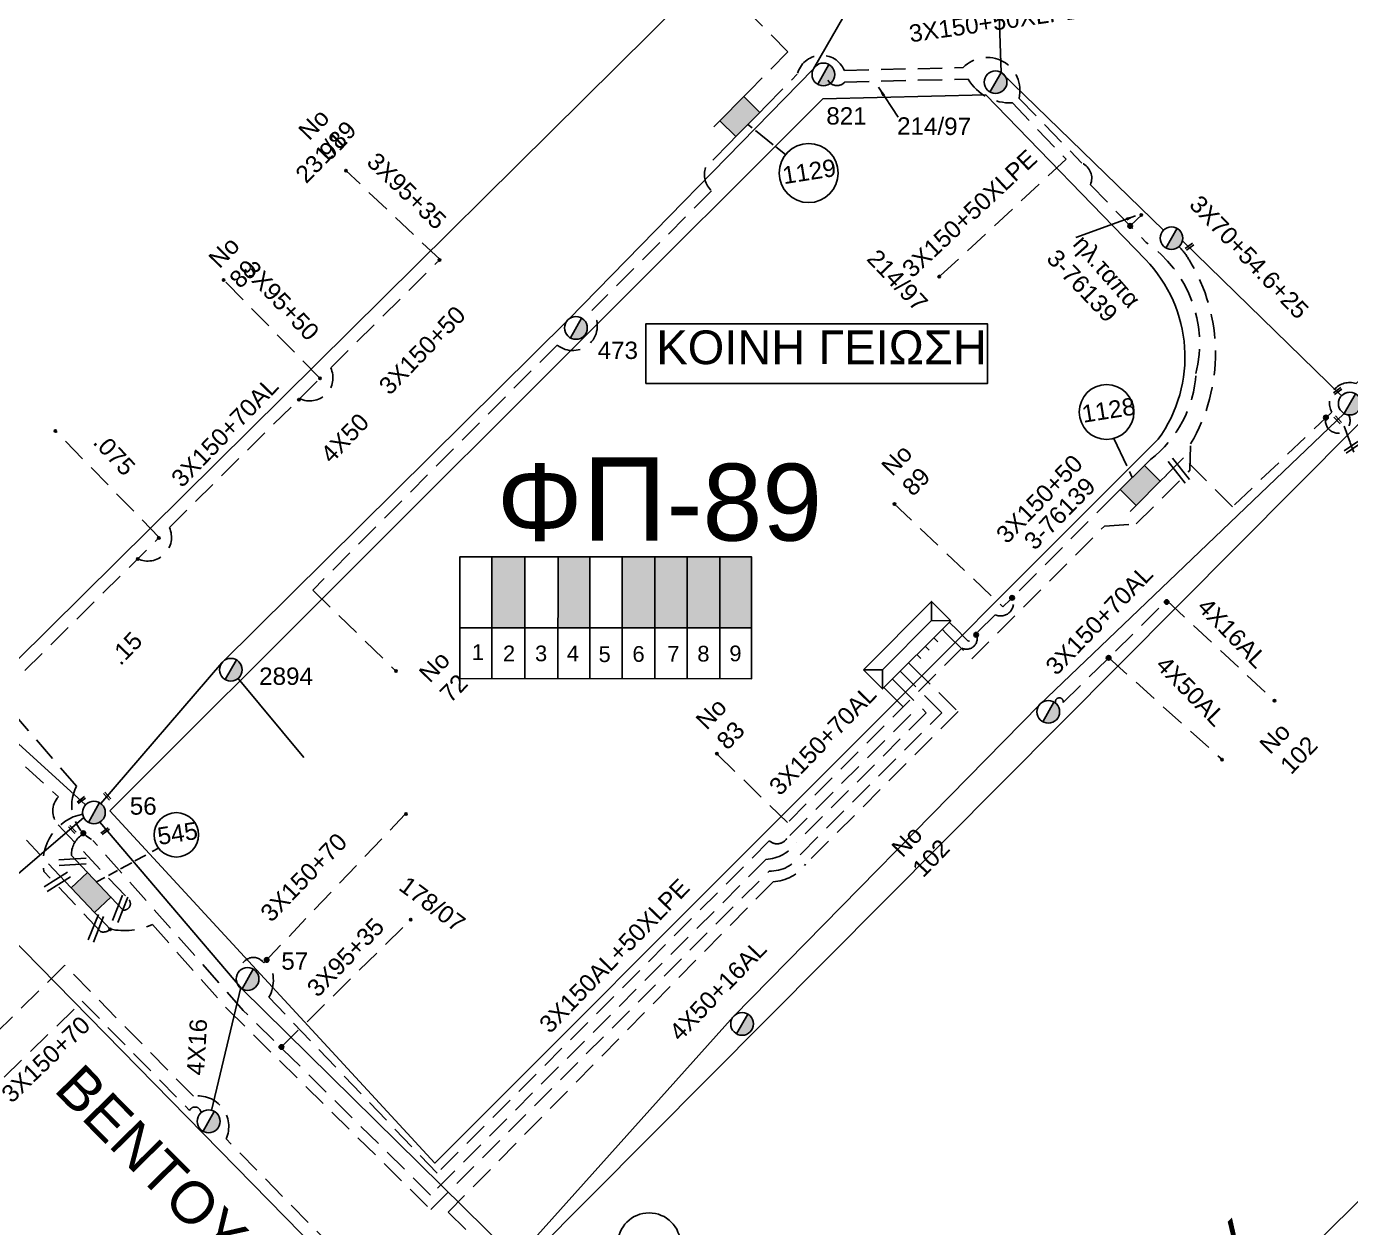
# Model space of a CAD drawing. Header units: millimetres. Extents: x 771 to 3391, y 686 to 1835.
# Drawn here: x 2241.2 to 2378.8, y 1031.3 to 1156 of the extents above; entities that cross this region are included whole.
import ezdxf

# ---------------------------------------------------------------- set-up
doc = ezdxf.new("R2010")
doc.units = ezdxf.units.MM
doc.linetypes.add('DASHED', pattern=[19.05, 12.7, -6.35])
for name, color, linetype in [('Link Box 4 Διευθύνσεων', 7, 'Continuous'), ('Pillar OTE', 7, 'Continuous'), ('Άγνωστα', 7, 'Continuous'), ('Γυμνά εναέρια ΧΤ και ΦΟΠ (3Φ)   4x50+16AL', 7, 'Continuous'), ('Εναέρια παροχή ΧΤ 4x16', 7, 'SYN_LINE'), ('Επιγραφές - Σχήματα', 7, 'Continuous'), ('Καλωδια Χ.Τ 3x95+35', 7, 'DASHED'), ('Καλωδια ΧΤ  3X95+50', 7, 'Continuous'), ('Καλώδια ΧΤ   3x150+50CU', 7, 'DASHED'), ('Καλώδια ΧΤ   3x150+70AL', 7, 'DASHED'), ('Μηχανική τομή', 7, 'Continuous'), ('Στύλος ΦΜ', 7, 'Continuous'), ('Στύλος ΦΜ @ 1', 7, 'Continuous'), ('Συνδέσεις', 7, 'Continuous'), ('Συνεστραμμένα ΧΤ   3x70+54.6+25 AL', 7, 'SYN_LINE'), ('Τομή', 7, 'Continuous'), ('Υποσταθμός πόλεως', 7, 'Continuous'), ('Υπόβαθρο ΔΕΗ', 7, 'Continuous'), ('Υπόγεια Καλώδια Δικτύου ΧΤ   .075', 7, 'DASHED'), ('Υπόγεια Καλώδια Δικτύου ΧΤ   .15', 7, 'DASHED'), ('Υπόγεια καλώδια Παροχών ΧΤ   4x16AL', 7, 'DASHED'), ('Υπόγεια καλώδια Παροχών ΧΤ   4x50AL', 7, 'DASHED')]:
    doc.layers.add(name, color=color, linetype=linetype)
doc.styles.add('arial', font='ARIAL.TTF')
doc.styles.get("Standard").update_dxf_attribs({"font": 'ARIAL.TTF'})
doc.linetypes.add('SYN_LINE', pattern='A,0.5,-0.0001,["/\\/\\/\\/",Standard,S=0.1,R=0,X=0,Y=-0.05],-0.25', length=0.7501)
doc.dimstyles.new('ISO-25', dxfattribs={"dimtxt": 2.5, "dimasz": 2.5, "dimexe": 1.25, "dimexo": 0.625, "dimtad": 1, "dimtxsty": 'Standard', "dimcen": 2.5, "dimadec": 0, "dimazin": 0, "dimtfac": 1, "dimtmove": 0, "dimatfit": 3, "dimfxl": 1, "dimarcsym": 0})

# ---------------------------------------------------------------- blocks, each defined once
blk = doc.blocks.new('LINK BOX 4 ΑΝΑΧΩΡΗΣΕΩΝ')
at = {"layer": 'Link Box 4 Διευθύνσεων', "ltscale": 40}
blk.add_hatch(color=256, dxfattribs=at).paths.add_polyline_path([(-3.54, 0), (-3.54, -4.67), (3.54, -4.67), (3.54, 0)])
for p, q in [((-3.54, 0), (-5.33, 0)), ((5.33, 0), (3.54, 0)), ((-3.54, -4.67), (-5.33, -4.67)), ((5.33, -4.67), (3.54, -4.67))]:
    blk.add_line(p, q, dxfattribs=at)
blk.add_lwpolyline([(-3.54, -4.67), (-3.54, 0), (3.54, 0), (3.54, -4.67)], close=True, dxfattribs=at)
blk = doc.blocks.new('ΥΠΑΡΧΩΝ ΤΣΙΜΕΝΤΕΝΙΟΣ ΣΤΥΛΟΣ')
at = {"layer": 'Στύλος ΦΜ'}
blk.add_hatch(color=7, dxfattribs=at).paths.add_polyline_path([(-1.29, -2.28, 0.574793), (2.62, 0, 0.268822), (1.3, 2.27)])
at = {"layer": 'Στύλος ΦΜ', "color": 7}
blk.add_line((-1.29, -2.28), (1.3, 2.27), dxfattribs=at)
blk.add_circle((0, 0), 2.62, dxfattribs=at)
at = {"layer": 'Στύλος ΦΜ', "flags": 4}
for tag, p in [('ΑΡΙΘΜΟΣ', (-4.68, 8.05)), ('ΤΥΠΟΣ', (-4.91, 3.03))]:
    blk.add_attdef(tag, p, '', height=4, dxfattribs=at)
blk = doc.blocks.new('ΜΗΧΑΝΙΚΗ ΤΟΜΗ')
at = {"layer": 'Μηχανική τομή', "ltscale": 40}
for p, q in [((-1.89, 0.78), (1.89, 0.78)), ((1.89, 0), (-1.89, 0))]:
    blk.add_line(p, q, dxfattribs=at)
blk = doc.blocks.new('ΥΠΟΣΤΑΘΜΟΣ ΠΟΛΕΩΣ 9 ΑΝΑΧΩΡΗΣΕΩΝ')
at = {"layer": 'Υποσταθμός πόλεως', "ltscale": 40}
for p, q in [((-9.63, -2.82), (-9.63, -4)), ((-7.12, -2.82), (-7.12, -4)), ((-4.84, -2.82), (-4.84, -4)), ((-2.36, -2.82), (-2.36, -4)), ((0.09, -2.82), (0.09, -4)), ((2.55, -2.82), (2.55, -4)), ((5.02, -2.82), (5.02, -4)), ((7.48, -2.82), (7.48, -4)), ((9.61, -2.82), (9.61, -4))]:
    blk.add_line(p, q, dxfattribs=at)
blk.add_lwpolyline([(-10.02, 2.82), (10.02, 2.82), (10.02, -2.82), (-10.02, -2.82)], close=True, dxfattribs=at)
for points in [[(-7.21, 0), (-10.02, 2.82)], [(7.21, 0), (10.02, 2.82)], [(-10.02, -2.82), (-7.21, 0)], [(-7.21, 0), (7.21, 0)], [(10.02, -2.82), (7.21, 0)]]:
    blk.add_lwpolyline(points, dxfattribs=at)
at = {"layer": 'Υποσταθμός πόλεως', "linetype": 'SYN_LINE', "ltscale": 40, "flags": 1}
for tag, p in [('ΜΕΤΑΣΧΗΜΑΤΙΣΜΟΣ', (10.79, 1.71)), ('ΙΣΧΥΣ', (10.77, -1.08)), ('ΑΡΙΘΜΟΣ', (10.89, -3.8))]:
    blk.add_attdef(tag, p, '', height=1.8, dxfattribs=at)
blk = doc.blocks.new('_ΣΥΝΔΕΣΗ')
at = {"layer": 'Συνδέσεις', "linetype": 'SYN_LINE', "ltscale": 40}
blk.add_hatch(color=256, dxfattribs=at).paths.add_polyline_path([(0.5, -0.01, 1), (-0.5, -0.01, 1)])
at = {"layer": 'Συνδέσεις'}
blk.add_circle((0, -0.01), 0.5, dxfattribs=at)
blk = doc.blocks.new('ΤΟΜΗ')
at = {"layer": 'Τομή', "ltscale": 40}
for p, q in [((-5.68, 0), (5.68, 0)), ((5.68, -2.33), (-5.68, -2.33))]:
    blk.add_line(p, q, dxfattribs=at)
blk = doc.blocks.new('τομή_')
at = {"layer": 'Επιγραφές - Σχήματα'}
for p, q in [((-1.29, -0.22), (0.13, 0.75)), ((-1.08, -0.46), (0.34, 0.51)), ((-0.66, 0.62), (-0.29, -0.37))]:
    blk.add_line(p, q, dxfattribs=at)

msp = doc.modelspace()

# ---------------------------------------------------------------- hatches: boundary and pattern name
at = {"layer": 'Καλώδια ΧΤ   3x150+50CU', "linetype": 'DASHED', "ltscale": 0.2}
h = msp.add_hatch(color=133, dxfattribs=at)
h.dxf.hatch_style = 1
h.paths.add_polyline_path([(2292.9849, 1100.95494), (2289.54502, 1100.95515), (2289.54456, 1093.59456), (2292.98444, 1093.59122)])
h = msp.add_hatch(color=151, dxfattribs=at)
h.dxf.hatch_style = 1
h.paths.add_polyline_path([(2299.72202, 1100.95451), (2296.42447, 1100.95472), (2296.42401, 1093.58788), (2299.72156, 1093.58468)])
h = msp.add_hatch(color=6, dxfattribs=at)
h.dxf.hatch_style = 1
h.paths.add_polyline_path([(2306.50467, 1100.95409), (2303.10802, 1100.9543), (2303.10756, 1093.58139), (2306.5042, 1093.57809)])
h = msp.add_hatch(color=1, dxfattribs=at)
h.dxf.hatch_style = 1
h.paths.add_polyline_path([(2309.84171, 1100.95388), (2306.50467, 1100.95409), (2306.5042, 1093.57809), (2309.84125, 1093.57485)])
h = msp.add_hatch(color=62, dxfattribs=at)
h.dxf.hatch_style = 1
h.paths.add_polyline_path([(2313.23009, 1100.95367), (2309.84171, 1100.95388), (2309.84125, 1093.57485), (2313.22963, 1093.57156)])
h = msp.add_hatch(color=2, dxfattribs=at)
h.dxf.hatch_style = 1
h.paths.add_polyline_path([(2316.55019, 1100.95346), (2313.23009, 1100.95367), (2313.22963, 1093.57156), (2316.54973, 1093.56833)])

# ---------------------------------------------------------------- linework, layer by layer
at = {"layer": 'Pillar OTE', "ltscale": 40}
for points in [[(2286.21632, 1088.31507), (2286.21711, 1100.95536), (2316.55019, 1100.95346), (2316.5494, 1088.28571), (2286.21632, 1088.316)], [(2289.54423, 1088.31268), (2289.54502, 1100.95515)], [(2292.98411, 1088.30924), (2292.9849, 1100.95494)], [(2296.42368, 1088.30581), (2296.42447, 1100.95472)], [(2299.72123, 1088.30251), (2299.72202, 1100.95451)], [(2303.10723, 1088.29913), (2303.10802, 1100.9543)], [(2306.50387, 1088.29574), (2306.50467, 1100.95409)], [(2309.84092, 1088.29241), (2309.84171, 1100.95388)], [(2313.2293, 1088.28902), (2313.23009, 1100.95367)], [(2286.21665, 1093.59779), (2316.54973, 1093.56833)]]:
    msp.add_lwpolyline(points, dxfattribs=at)
at = {"layer": 'Άγνωστα', "linetype": 'Continuous', "ltscale": 0.2}
msp.add_lwpolyline([(2341.37661, 1183.6089), (2342.48617, 1151.28368), (2359.34394, 1134.88444)], dxfattribs=at)
at = {"layer": 'Άγνωστα', "color": 6}
msp.add_lwpolyline([(2270.0175, 1080.1165), (2263.17802, 1088.3269)], dxfattribs=at)
at = {"layer": 'Γυμνά εναέρια ΧΤ και ΦΟΠ (3Φ)   4x50+16AL', "color": 6, "linetype": 'Continuous', "ltscale": 0.2}
msp.add_lwpolyline([(2248.92846, 1075.3273), (2261.4972, 1089.95833), (2297.5216, 1125.6236), (2322.9778, 1151.65353), (2341.37661, 1183.6089), (2350.69594, 1214.45221)], dxfattribs=at)
at = {"layer": 'Γυμνά εναέρια ΧΤ και ΦΟΠ (3Φ)   4x50+16AL', "color": 151, "linetype": 'Continuous', "ltscale": 0.2}
msp.add_lwpolyline([(2177.92481, 1145.41941), (2194.9039, 1125.05037), (2219.4766, 1100.49927), (2247.32529, 1075.19623)], dxfattribs=at)
at = {"layer": 'Γυμνά εναέρια ΧΤ και ΦΟΠ (3Φ)   4x50+16AL', "color": 85, "linetype": 'Continuous', "ltscale": 0.2}
msp.add_lwpolyline([(2378.12544, 1115.84851), (2346.49878, 1085.6342), (2314.67358, 1053.22349), (2293.09808, 1029.16072)], dxfattribs=at)
at = {"layer": 'Γυμνά εναέρια ΧΤ και ΦΟΠ (3Φ)   4x50+16AL', "color": 173, "linetype": 'Continuous', "ltscale": 0.2}
msp.add_lwpolyline([(2116.20197, 946.78036), (2143.70495, 975.52827), (2168.25323, 997.34806), (2198.88331, 1030.12415), (2226.91266, 1056.56588), (2247.14327, 1073.87808)], dxfattribs=at)
at = {"layer": 'Γυμνά εναέρια ΧΤ και ΦΟΠ (3Φ)   4x50+16AL', "color": 133, "linetype": 'Continuous', "ltscale": 0.2}
msp.add_lwpolyline([(2248.79525, 1073.38972), (2263.58263, 1056.08068), (2291.26132, 1028.81634)], dxfattribs=at)
at = {"layer": 'Εναέρια παροχή ΧΤ 4x16', "color": 133, "ltscale": 20}
msp.add_lwpolyline([(2263.46535, 1056.21707), (2260.40406, 1043.46154)], dxfattribs=at)
at = {"layer": 'Επιγραφές - Σχήματα', "color": 190}
msp.add_lwpolyline([(2305.55222, 1118.97691), (2341.06448, 1118.97691), (2341.06448, 1125.15165), (2305.55222, 1125.15165)], close=True, dxfattribs=at)
at = {"layer": 'Καλωδια Χ.Τ 3x95+35', "color": 2, "linetype": 'DASHED', "ltscale": 0.2}
for points in [[(2284.16544, 1131.84247), (2274.38687, 1141.08041)], [(2267.62653, 1049.99038), (2281.20499, 1063.36483)]]:
    msp.add_lwpolyline(points, dxfattribs=at)
at = {"layer": 'Καλωδια ΧΤ  3X95+50', "color": 2, "linetype": 'DASHED', "ltscale": 0.2}
msp.add_lwpolyline([(2271.69283, 1119.50057), (2261.66601, 1129.72197)], dxfattribs=at)
at = {"layer": 'Καλώδια ΧΤ   3x150+50CU', "color": 6, "linetype": 'DASHED', "ltscale": 0.2}
for points in [[(2426.94316, 1227.43166), (2415.94875, 1238.97051), (2403.86963, 1227.04913, 0.492439559), (2400.21023, 1219.70154), (2399.48435, 1206.49561), (2415.99377, 1190.96753, 0.708154058), (2425.64344, 1188.77059), (2435.96289, 1188.54234), (2439.55415, 1185.01289), (2423.60458, 1168.73855, 0.535322772), (2419.39723, 1159.3415), (2418.73912, 1149.29672), (2416.27925, 1147.93913), (2415.79544, 1140.22023, 0.129403479), (2421.26824, 1133.6487), (2413.56686, 1126.93487), (2393.02835, 1128.31903, 1.039203429), (2388.66603, 1127.43213), (2379.36424, 1118.94904, 0.67953914), (2376.83088, 1115.99476), (2366.5228, 1106.147), (2361.44021, 1111.22937), (2359.64638, 1109.43557)], [(2324.48419, 1150.48182, 0.536979067), (2326.20847, 1150.27121), (2339.05353, 1150.58493, 0.279905791), (2343.64318, 1148.12374), (2349.23315, 1142.25324), (2336.1112, 1130.09047)], [(2248.87264, 1063.35415), (2249.88106, 1062.28397, 0.154030286), (2254.29189, 1062.75468), (2262.06247, 1053.97559), (2283.20465, 1033.14992), (2318.36363, 1068.32137, 0.279515121), (2321.64883, 1070.08107), (2336.30924, 1084.74668), (2331.98215, 1089.0708)], [(2249.88106, 1062.28397, -0.287906299), (2248.88916, 1062.02793), (2242.99466, 1068.28342, -0.411055304), (2247.03192, 1074.2317)]]:
    msp.add_lwpolyline(points, format="xyb", dxfattribs=at)
at = {"layer": 'Καλώδια ΧΤ   3x150+50CU', "color": 151, "linetype": 'DASHED', "ltscale": 0.2}
for points in [[(2336.3692, 1211.01788), (2340.13587, 1207.07488), (2338.31117, 1185.41265), (2313.22301, 1160.58738), (2320.32715, 1153.41149), (2316.36196, 1149.40738)], [(2355.89211, 1135.34155), (2357.14629, 1136.51953)], [(2331.30369, 1106.52769), (2342.66555, 1095.75376)], [(2354.22823, 1107.31825), (2342.66555, 1095.75376)]]:
    msp.add_lwpolyline(points, dxfattribs=at)
for points in [[(2318.02442, 1147.76914), (2321.29416, 1151.08724, -0.719154678), (2326.19832, 1151.47966), (2338.54389, 1151.78118, -0.770194615), (2344.33497, 1148.58607), (2350.87585, 1141.84553, -0.413629819), (2351.75327, 1139.60667), (2357.56761, 1133.61492)], [(2314.28445, 1143.97384), (2311.75634, 1141.40833, 0.300155805), (2312.38834, 1138.978), (2299.93795, 1126.55431, -0.900830023), (2296.33594, 1122.96004), (2270.93016, 1097.50898), (2279.68353, 1089.00959)], [(2343.62152, 1096.70989, -0.708025468), (2341.8611, 1094.94674), (2339.09493, 1092.17959), (2337.51017, 1093.76326)]]:
    msp.add_lwpolyline(points, format="xyb", dxfattribs=at)
at = {"layer": 'Καλώδια ΧΤ   3x150+50CU', "color": 62, "linetype": 'DASHED', "ltscale": 0.2}
msp.add_lwpolyline([(2336.75692, 1093.00948), (2339.41924, 1090.34899), (2353.2102, 1104.14211), (2356.51247, 1104.37356), (2362.08305, 1109.94408), (2362.17186, 1112.68518, 0.27956444), (2362.01013, 1131.79535, 0.07106643), (2360.9641, 1133.17716)], format="xyb", dxfattribs=at)
at = {"layer": 'Καλώδια ΧΤ   3x150+50CU', "color": 2, "linetype": 'DASHED', "ltscale": 0.2}
for points in [[(2269.56646, 1117.39648, 0.709869045), (2272.79911, 1120.59525), (2284.16544, 1131.84247)], [(2252.73681, 1100.74318, 0.69205795), (2256.03825, 1104.01003), (2271.69283, 1119.50057)], [(2248.08522, 1071.50163, -0.412907317), (2246.37762, 1077.13476), (2238.29845, 1086.45611), (2254.98408, 1102.9669)], [(2331.59696, 1087.84598), (2334.69279, 1084.75227), (2321.22281, 1071.27752, -0.224167523), (2318.02928, 1069.52183), (2283.18481, 1034.66501), (2263.71489, 1053.84346), (2248.08522, 1071.50163)], [(2246.91714, 1068.83278), (2245.8638, 1069.95063, -0.26576866), (2246.9365, 1072.05707)]]:
    msp.add_lwpolyline(points, format="xyb", dxfattribs=at)
msp.add_lwpolyline([(2254.98408, 1102.9669), (2244.19108, 1114.04116)], dxfattribs=at)
at = {"layer": 'Καλώδια ΧΤ   3x150+50CU', "linetype": 'DASHED', "ltscale": 0.2}
msp.add_lwpolyline([(2378.75487, 1112.82212), (2378.12687, 1114.51671)], dxfattribs=at)
at = {"layer": 'Καλώδια ΧΤ   3x150+50CU', "color": 1, "linetype": 'DASHED', "ltscale": 0.2}
for points in [[(2333.28075, 1089.53092), (2337.99896, 1084.8826), (2322.16294, 1069.04096, -0.225267809), (2318.77521, 1067.20643), (2285.01835, 1032.86712), (2290.06218, 1027.90883, 0.258518292), (2290.75862, 1024.86379), (2295.37917, 1019.97181)], [(2293.68238, 1018.36916), (2289.12493, 1023.19433), (2283.80616, 1018.21229), (2261.93645, 1040.48555, 0.591885879), (2258.52865, 1044.92898), (2245.17986, 1058.52793), (2233.19757, 1046.76607)]]:
    msp.add_lwpolyline(points, format="xyb", dxfattribs=at)
at = {"layer": 'Καλώδια ΧΤ   3x150+50CU', "color": 133, "linetype": 'DASHED', "ltscale": 0.2}
msp.add_lwpolyline([(2330.50139, 1087.16933), (2333.0873, 1084.58519), (2320.21051, 1071.70383, -0.465956251), (2318.38299, 1071.4603), (2283.85438, 1036.91944), (2266.37615, 1055.20814, 0.294330275), (2266.14874, 1059.09435)], format="xyb", dxfattribs=at)
at = {"layer": 'Καλώδια ΧΤ   3x150+50CU', "color": 151, "linetype": 'DASHED', "ltscale": 0.2}
for centre, radius, start, end in [((2350.35409, 1123.10463), 12.74759, 345.9825432, 55.5370545), ((2350.70776, 1120.65872), 12.03146, 307.2839287, 356.942305)]:
    msp.add_arc(centre, radius, start, end, dxfattribs=at)
at = {"layer": 'Καλώδια ΧΤ   3x150+50CU', "linetype": 'DASHED', "ltscale": 0.2}
msp.add_arc((2378.70648, 1116.87298), 1.17777, 96.7698024, 198.0220896, dxfattribs=at)
at = {"layer": 'Καλώδια ΧΤ   3x150+50CU', "color": 6, "linetype": 'DASHED', "ltscale": 0.2}
msp.add_arc((2377.46815, 1115.08954), 1.27828, 164.7747727, 28.5729531, dxfattribs=at)
at = {"layer": 'Καλώδια ΧΤ   3x150+70AL', "color": 1, "linetype": 'DASHED', "ltscale": 0.2}
msp.add_lwpolyline([(2182.54126, 1148.82907, -0.403877656), (2181.77904, 1143.58405), (2186.51349, 1138.99165, 0.337788302), (2184.77279, 1135.21994), (2193.97213, 1124.18391), (2218.52331, 1099.65431), (2244.52103, 1076.03304, 0.400495039), (2244.48199, 1073.10552), (2251.84839, 1065.33292, -0.66623283), (2251.2178, 1064.26873), (2250.57132, 1064.9548)], format="xyb", dxfattribs=at)
at = {"layer": 'Καλώδια ΧΤ   3x150+70AL', "color": 85, "linetype": 'DASHED', "ltscale": 0.2}
msp.add_lwpolyline([(2348.15063, 1085.7472, -1.375719092), (2348.92002, 1085.81901), (2359.64194, 1096.36191)], format="xyb", dxfattribs=at)
at = {"layer": 'Καλώδια ΧΤ   3x150+70AL', "color": 151, "linetype": 'DASHED', "ltscale": 0.2}
msp.add_lwpolyline([(2339.88101, 1092.96594, -0.70895153), (2338.38938, 1091.47378), (2320.27188, 1073.34986), (2320.27188, 1073.34986), (2312.84285, 1080.58449)], format="xyb", dxfattribs=at)
at = {"layer": 'Καλώδια ΧΤ   3x150+70AL', "color": 133, "linetype": 'DASHED', "ltscale": 0.2}
for points in [[(2263.45071, 1058.04261, -0.732952545), (2265.84515, 1058.77525), (2280.51818, 1074.19796)], [(2236.12997, 1044.24743), (2246.98589, 1054.80224), (2258.12289, 1043.45652, -0.773906408), (2259.33034, 1043.19401)]]:
    msp.add_lwpolyline(points, format="xyb", dxfattribs=at)
at = {"layer": 'Καλώδια ΧΤ   3x150+70AL', "color": 62, "ltscale": 0.2}
msp.add_lwpolyline([(2245.21846, 1067.23213), (2241.18467, 1071.51243)], dxfattribs=at)
at = {"layer": 'Συνεστραμμένα ΧΤ   3x70+54.6+25 AL', "color": 85, "linetype": 'SYN_LINE', "ltscale": 20}
msp.add_lwpolyline([(2361.33369, 1133.78956), (2377.86266, 1117.69464)], dxfattribs=at)
at = {"layer": 'Υπόβαθρο ΔΕΗ'}
for points in [[(2186.77831, 1137.90283), (2297.90838, 1249.68395), (2339.00353, 1206.59409), (2337.2951, 1186.31214), (2236.60915, 1086.68124), (2186.77831, 1137.90283)], [(2316.15444, 1145.87149), (2316.60564, 1145.51134)], [(2316.93836, 1145.24577), (2318.78791, 1143.76947)], [(2319.07284, 1143.54205), (2320.07143, 1142.74498)], [(2293.73655, 1028.41096), (2391.4719, 1126.65869), (2412.67652, 1125.22001), (2441.90003, 1095.11162), (2332.35888, 987.66888), (2293.73655, 1028.41096)], [(2354.17981, 1113.25861), (2355.53671, 1110.41005)], [(2355.81505, 1109.82574), (2356.11211, 1109.20211)], [(2254.90431, 1070.71226), (2254.24703, 1070.35166)], [(2252.12222, 1069.18598), (2250.94326, 1068.53919)], [(2253.57947, 1069.98544), (2252.44715, 1069.36424)], [(2250.64941, 1068.37798), (2249.70934, 1067.86225)], [(2249.31481, 1067.64581), (2248.47154, 1067.18318)], [(2220.94177, 974.83596), (2273.11942, 1027.20346), (2237.47879, 1063.51204), (2184.47777, 1012.37175), (2220.94177, 974.83596)]]:
    msp.add_lwpolyline(points, dxfattribs=at)
msp.add_lwpolyline([(2249.83211, 1074.57062), (2323.96293, 1148.54242), (2340.87057, 1148.95536), (2357.47541, 1131.84391, -0.364872621), (2358.79686, 1113.1704), (2283.63599, 1037.98287), (2249.83211, 1074.57062)], format="xyb", dxfattribs=at)
for centre, radius in [((2322.47315, 1140.82794), 3.073), ((2353.43557, 1116.00336), 2.84386), ((2256.75996, 1072.08114), 2.30592), ((2305.89113, 1029.55085), 3.25968)]:
    msp.add_circle(centre, radius, dxfattribs=at)
at = {"layer": 'Υπόγεια καλώδια Παροχών ΧΤ   4x16AL', "color": 85, "ltscale": 0.2}
msp.add_lwpolyline([(2359.68662, 1096.40585), (2359.68662, 1096.40585), (2370.85998, 1086.03106)], dxfattribs=at)
at = {"layer": 'Υπόγεια καλώδια Παροχών ΧΤ   4x50AL', "color": 85, "ltscale": 0.2}
msp.add_lwpolyline([(2353.65928, 1090.47914), (2365.44493, 1079.90371)], dxfattribs=at)

# ---------------------------------------------------------------- block references
at = {"layer": 'Link Box 4 Διευθύνσεων'}
for p, xscale, yscale, zscale, rotation in [((2314.49197, 1147.50972), 0.4999999999999999, 0.4999999999999999, 0.4999999999999999, 45.42068914306046), ((2356.11211, 1109.20211), 0.4999999999999999, 0.4999999999999999, 0.4999999999999999, 44.99964936794007), ((2248.74423, 1066.89379), 0.4999999999999998, 0.4999999999999998, 0.4999999999999998, 313.2981801235958)]:
    msp.add_blockref('LINK BOX 4 ΑΝΑΧΩΡΗΣΕΩΝ', p, dxfattribs=dict(at, xscale=xscale, yscale=yscale, zscale=zscale, rotation=rotation))
at = {"layer": 'Επιγραφές - Σχήματα'}
msp.add_blockref('τομή_', (2379.41676, 1112.19739), dxfattribs=at)
at = {"layer": 'Μηχανική τομή'}
for p, xscale, yscale, zscale, rotation in [((2362.1114, 1133.09758), 0.2499999999999681, 0.2499999999999681, 0.2499999999999681, 36.11407878704492), ((2377.51508, 1118.09839), 0.2499999999999681, 0.2499999999999681, 0.2499999999999681, 36.11407878704492), ((2377.3905, 1115.13133), 0.2500000000001928, 0.2500000000001928, 0.2500000000001928, 312.6268794242704), ((2249.49231, 1076.04079), 0.2500000000001928, 0.2500000000001928, 0.2500000000001928, 312.6268794242704), ((2246.93732, 1075.61153), 0.2499999999999681, 0.2499999999999681, 0.2499999999999681, 36.11407878704492), ((2245.87803, 1072.5754), 0.2500000000001928, 0.2500000000001928, 0.2500000000001928, 312.6268794242704), ((2249.41988, 1072.37895), 0.2499999999999681, 0.2499999999999681, 0.2499999999999681, 36.11407878704492)]:
    msp.add_blockref('ΜΗΧΑΝΙΚΗ ΤΟΜΗ', p, dxfattribs=dict(at, xscale=xscale, yscale=yscale, zscale=zscale, rotation=rotation))
at = {"layer": 'Στύλος ΦΜ @ 1', "ltscale": 40}
ref = msp.add_blockref('ΥΠΑΡΧΩΝ ΤΣΙΜΕΝΤΕΝΙΟΣ ΣΤΥΛΟΣ', (2324.00099, 1151.07023), dxfattribs=dict(at, xscale=0.4499999999998181, yscale=0.4499999999998181, zscale=0.4499999999998181))
ref.add_attrib('ΤΥΠΟΣ', '821', (2324.30904, 1145.8618), dxfattribs={"layer": 'Στύλος ΦΜ', "height": 1.8, "flags": 4})
at = {"layer": 'Στύλος ΦΜ @ 1', "ltscale": 40, "xscale": 0.4499999999998181, "yscale": 0.4499999999998181, "zscale": 0.4499999999998181}
for p in [(2341.90061, 1150.26179), (2360.18815, 1134.06319), (2347.38188, 1084.85492), (2315.55204, 1052.43899), (2260.11857, 1042.3189)]:
    msp.add_blockref('ΥΠΑΡΧΩΝ ΤΣΙΜΕΝΤΕΝΙΟΣ ΣΤΥΛΟΣ', p, dxfattribs=at)
at = {"layer": 'Στύλος ΦΜ @ 1', "ltscale": 40}
ref = msp.add_blockref('ΥΠΑΡΧΩΝ ΤΣΙΜΕΝΤΕΝΙΟΣ ΣΤΥΛΟΣ', (2298.29167, 1124.73246), dxfattribs=dict(at, xscale=0.4499999999998181, yscale=0.4499999999998181, zscale=0.4499999999998181))
ref.add_attrib('ΤΥΠΟΣ', '473', (2300.54122, 1121.51208), dxfattribs={"layer": 'Στύλος ΦΜ', "height": 1.8, "flags": 4})
ref = msp.add_blockref('ΥΠΑΡΧΩΝ ΤΣΙΜΕΝΤΕΝΙΟΣ ΣΤΥΛΟΣ', (2378.70648, 1116.87298), dxfattribs=dict(at, xscale=0.4499999999998181, yscale=0.4499999999998181, zscale=0.4499999999998181))
ref.add_attrib('ΤΥΠΟΣ', '2713', (2380.80736, 1112.29155), dxfattribs={"layer": 'Στύλος ΦΜ', "height": 1.8, "flags": 4})
ref.add_attrib('ΑΡΙΘΜΟΣ', '12B', (2381.27789, 1115.02754), dxfattribs={"layer": 'Στύλος ΦΜ', "height": 1.8, "flags": 4})
ref = msp.add_blockref('ΥΠΑΡΧΩΝ ΤΣΙΜΕΝΤΕΝΙΟΣ ΣΤΥΛΟΣ', (2262.42419, 1089.23182), dxfattribs=dict(at, xscale=0.4499999999998181, yscale=0.4499999999998181, zscale=0.4499999999998181))
ref.add_attrib('ΤΥΠΟΣ', '2894', (2265.36424, 1087.66098), dxfattribs={"layer": 'Στύλος ΦΜ', "height": 1.8, "flags": 4})
ref = msp.add_blockref('ΥΠΑΡΧΩΝ ΤΣΙΜΕΝΤΕΝΙΟΣ ΣΤΥΛΟΣ', (2248.19698, 1074.40422), dxfattribs=dict(at, xscale=0.4499999999998181, yscale=0.4499999999998181, zscale=0.4499999999998181))
ref.add_attrib('ΤΥΠΟΣ', '56', (2251.91909, 1074.17534), dxfattribs={"layer": 'Στύλος ΦΜ', "height": 1.8, "flags": 4})
ref = msp.add_blockref('ΥΠΑΡΧΩΝ ΤΣΙΜΕΝΤΕΝΙΟΣ ΣΤΥΛΟΣ', (2264.16367, 1057.10515), dxfattribs=dict(at, xscale=0.4499999999998181, yscale=0.4499999999998181, zscale=0.4499999999998181))
ref.add_attrib('ΤΥΠΟΣ', '57', (2267.67012, 1058.07464), dxfattribs={"layer": 'Στύλος ΦΜ', "height": 1.8, "flags": 4})
at = {"layer": 'Συνδέσεις'}
for p, xscale, yscale, zscale in [((2274.38687, 1141.08041), 0.25, 0.25, 0.25), ((2355.89211, 1135.34155), 0.4777242751394019, 0.4777242751394019, 0.4777242751394019), ((2357.03981, 1136.45827), 0.25, 0.25, 0.25), ((2284.10971, 1131.78733), 0.25, 0.25, 0.25), ((2261.66601, 1129.72197), 0.25, 0.25, 0.25), ((2336.04005, 1130.07813), 0.25, 0.25, 0.25), ((2271.69283, 1119.50057), 0.25, 0.25, 0.25), ((2269.4916, 1117.29986), 0.25, 0.25, 0.25), ((2376.23473, 1115.42523), 0.4777242751394019, 0.4777242751394019, 0.4777242751394019), ((2244.19108, 1114.04116), 0.25, 0.25, 0.25), ((2331.39571, 1106.44512), 0.25, 0.25, 0.25), ((2254.94079, 1102.92406), 0.25, 0.25, 0.25), ((2252.75356, 1100.73722), 0.25, 0.25, 0.25), ((2343.61175, 1096.70011), 0.4777242751394019, 0.4777242751394019, 0.4777242751394019), ((2359.6839, 1096.27288), 0.4777242751394019, 0.4777242751394019, 0.4777242751394019), ((2339.88318, 1092.87128), 0.4777242751394019, 0.4777242751394019, 0.4777242751394019), ((2353.64951, 1090.46937), 0.4777242751394019, 0.4777242751394019, 0.4777242751394019), ((2279.60042, 1089.09029), 0.25, 0.25, 0.25), ((2370.88653, 1086.01143), 0.25, 0.25, 0.25), ((2312.93487, 1080.50192), 0.25, 0.25, 0.25), ((2365.44493, 1079.90371), 0.25, 0.25, 0.25), ((2280.62913, 1074.25993), 0.25, 0.25, 0.25), ((2247.09122, 1072.24587), 0.4777242751394019, 0.4777242751394019, 0.4777242751394019), ((2249.87194, 1062.25333), 0.25, 0.25, 0.25), ((2281.12299, 1063.28406), 0.25, 0.25, 0.25), ((2266.14874, 1059.09435), 0.4777242751394019, 0.4777242751394019, 0.4777242751394019), ((2267.68255, 1050.04557), 0.4777242751394019, 0.4777242751394019, 0.4777242751394019)]:
    msp.add_blockref('_ΣΥΝΔΕΣΗ', p, dxfattribs=dict(at, xscale=xscale, yscale=yscale, zscale=zscale))
at = {"layer": 'Τομή'}
for p, xscale, yscale, zscale, rotation in [((2361.17528, 1110.10022), 0.2499999999999669, 0.2499999999999669, 0.2499999999999669, 308.1680509152084), ((2245.98611, 1068.99145), 0.2499999999998873, 0.2499999999998873, 0.2499999999998873, 183.2557857654109), ((2244.54966, 1066.94704), 0.2499999999998873, 0.2499999999998873, 0.2499999999998873, 212.199712030758), ((2251.19333, 1064.29471), 0.2499999999998873, 0.2499999999998873, 0.2499999999998873, 248.1909067709115), ((2248.66631, 1062.26442), 0.2499999999998873, 0.2499999999998873, 0.2499999999998873, 248.1909067709115)]:
    msp.add_blockref('ΤΟΜΗ', p, dxfattribs=dict(at, xscale=xscale, yscale=yscale, zscale=zscale, rotation=rotation))
at = {"layer": 'Υποσταθμός πόλεως', "xscale": 0.5, "yscale": 0.5, "zscale": 0.5, "rotation": 45.01969285727478}
msp.add_blockref('ΥΠΟΣΤΑΘΜΟΣ ΠΟΛΕΩΣ 9 ΑΝΑΧΩΡΗΣΕΩΝ', (2332.69811, 1091.7787), dxfattribs=at)

# ---------------------------------------------------------------- texts
at = {"ltscale": 30, "char_height": 1.63441, "width": 11.2572904, "attachment_point": 1}
for s, insert in [('1', (2287.46248, 1091.87639)), ('2', (2290.70095, 1091.74293)), ('3', (2294.03154, 1091.74293)), ('4', (2297.33504, 1091.74293)), ('5', (2300.63855, 1091.66175)), ('6', (2304.15868, 1091.68881)), ('7', (2307.78713, 1091.68881)), ('8', (2310.90109, 1091.71587)), ('9', (2314.23167, 1091.74293))]:
    msp.add_mtext(s, dxfattribs=dict(at, insert=insert))
at = {"ltscale": 40, "char_height": 4, "width": 50.2149778, "attachment_point": 1, "style": 'arial'}
for s, insert, rotation in [('{\\H1.083x;BENTOΥPH}', (2246.98741, 1048.56711), 314.6348231), ('{\\H1.083x;ΒΕΝΙΖΕΛΟΥ}', (2342.02802, 1007.95879), 44.9076434)]:
    msp.add_mtext(s, dxfattribs=dict(at, insert=insert, rotation=rotation))
at = {"layer": 'Άγνωστα', "color": 7, "char_height": 1.8, "attachment_point": 1}
for s, insert, rotation in [('3X150+50XLPE', (2332.80094, 1156.18258), 8.0565703), ('214/97', (2331.66866, 1146.62177), 359.5365409), ('231/89', (2268.96735, 1140.89333), 45.8272142), ('3X95+35', (2277.66685, 1143.12569), 316.2693058), ('1129', (2319.62411, 1141.44214), 9.0165632), ('3X150+50XLPE', (2332.00169, 1131.16187), 43.0187959), ('3X70+54.6+25', (2363.2176, 1138.6876), 313.6362203), ('214/97', (2329.70412, 1133.07911), 313.6362203), ('3-76139', (2348.38561, 1133.07911), 313.6362203), ('3X95+50', (2264.83225, 1131.87714), 313.1237209), ('3X150+50', (2277.63906, 1118.91274), 45.8272142), ('1128', (2350.73591, 1116.65812), 9.0165632), ('4X50', (2271.5774, 1111.8047), 46.2596131), ('3X150+50', (2341.78475, 1103.46885), 45.8272142), ('3-76139', (2344.68099, 1102.8123), 45.4458041), ('545', (2254.6712, 1072.79814), 9.0165632), ('3X150+70', (2265.32705, 1064.16309), 45.8272142), ('178/07', (2280.82824, 1067.89767), 323.209348), ('3X150AL+50XLPE', (2294.29924, 1052.60812), 45.8272142), ('3X95+35', (2270.15796, 1056.36024), 45.8272142), ('3X150+70', (2238.4004, 1045.42036), 43.8248817)]:
    msp.add_mtext_dynamic_manual_height_columns(s, width=1.8, gutter_width=12.5, heights=[0.04535], dxfattribs=dict(at, insert=insert, rotation=rotation))
at = {"layer": 'Άγνωστα', "color": 7}
note = msp.add_mtext_dynamic_manual_height_columns('No ', width=1.8, gutter_width=1.82514, heights=[0.04535, 0], dxfattribs=dict(at, insert=(2266.74821, 1142.7672), char_height=1.8, attachment_point=1, rotation=45.8272142))
for column, words in zip(note.columns.linked_columns, ['91']):
    column.text = words
note = msp.add_mtext_dynamic_manual_height_columns('No ', width=1.8, gutter_width=1.96777, heights=[0.04535, 0], dxfattribs=dict(at, insert=(2257.32206, 1129.37439), char_height=1.8, attachment_point=1, rotation=45.8272142))
for column, words in zip(note.columns.linked_columns, ['89']):
    column.text = words
note = msp.add_mtext_dynamic_manual_height_columns('No ', width=1.8, gutter_width=1.82791, heights=[0.04535, 0], dxfattribs=dict(at, insert=(2327.33431, 1107.88796), char_height=1.8, attachment_point=1, rotation=45.8272142))
for column, words in zip(note.columns.linked_columns, ['89']):
    column.text = words
note = msp.add_mtext_dynamic_manual_height_columns('No ', width=1.8, gutter_width=1.51964, heights=[0.04535, 0], dxfattribs=dict(at, insert=(2279.49591, 1086.64607), char_height=1.8, attachment_point=1, rotation=45.8272142))
for column, words in zip(note.columns.linked_columns, ['72']):
    column.text = words
note = msp.add_mtext_dynamic_manual_height_columns('No ', width=1.8, gutter_width=1.77474, heights=[0.04535, 0], dxfattribs=dict(at, insert=(2308.0912, 1081.57393), char_height=1.8, attachment_point=1, rotation=45.8272142))
for column, words in zip(note.columns.linked_columns, ['83']):
    column.text = words
note = msp.add_mtext_dynamic_manual_height_columns('No ', width=1.8, gutter_width=1.5916, heights=[0.04535, 0], dxfattribs=dict(at, insert=(2366.7907, 1079.15764), char_height=1.8, attachment_point=1, rotation=45.8272142))
for column, words in zip(note.columns.linked_columns, ['102']):
    column.text = words
note = msp.add_mtext_dynamic_manual_height_columns('No ', width=1.8, gutter_width=1.5916, heights=[0.04535, 0], dxfattribs=dict(at, insert=(2328.56276, 1068.4489), char_height=1.8, attachment_point=1, rotation=45.8272142))
for column, words in zip(note.columns.linked_columns, ['102']):
    column.text = words
at = {"layer": 'Γυμνά εναέρια ΧΤ και ΦΟΠ (3Φ)   4x50+16AL', "color": 7, "insert": (2307.81612, 1051.7861), "char_height": 1.8, "attachment_point": 1, "rotation": 46.2596131}
msp.add_mtext_dynamic_manual_height_columns('4X50+16AL', width=1.8, gutter_width=12.5, heights=[0.04535], dxfattribs=at)
at = {"layer": 'Εναέρια παροχή ΧΤ 4x16', "color": 7, "insert": (2257.8299, 1047.15421), "char_height": 1.8, "attachment_point": 1, "rotation": 86.6688879}
msp.add_mtext_dynamic_manual_height_columns('4X16', width=1.8, gutter_width=12.5, heights=[0.04535], dxfattribs=at)
at = {"layer": 'Επιγραφές - Σχήματα', "color": 190, "insert": (2306.63932, 1124.4718), "char_height": 3.5, "width": 35.1310908, "attachment_point": 1}
msp.add_mtext('KOINH ΓΕΙΩΣΗ', dxfattribs=at)
at = {"layer": 'Καλώδια ΧΤ   3x150+70AL', "color": 7, "char_height": 1.8, "attachment_point": 1}
for s, insert, rotation in [('ηλ.ταπα', (2351.18361, 1134.58229), 311.3015077), ('3X150+70AL', (2256.05431, 1109.31155), 45.8272142), ('3X150+70AL', (2346.92627, 1089.79647), 45.8272142), ('3X150+70AL', (2318.18967, 1077.30067), 45.8272142)]:
    msp.add_mtext_dynamic_manual_height_columns(s, width=1.8, gutter_width=12.5, heights=[0.04535], dxfattribs=dict(at, insert=insert, rotation=rotation))
at = {"layer": 'Υπόβαθρο ΔΕΗ', "insert": (2290.06238, 1111.30353), "char_height": 8, "attachment_point": 1}
msp.add_mtext_dynamic_manual_height_columns('Φ{\\H1.0833x;Π}-89', width=84.657329, gutter_width=12.5, heights=[0], dxfattribs=at)
at = {"layer": 'Υπόγεια Καλώδια Δικτύου ΧΤ   .075', "color": 7, "insert": (2249.31249, 1114.01927), "char_height": 1.8, "attachment_point": 1, "rotation": 313.1237209}
msp.add_mtext_dynamic_manual_height_columns('.075', width=1.8, gutter_width=12.5, heights=[0.04535], dxfattribs=at)
at = {"layer": 'Υπόγεια Καλώδια Δικτύου ΧΤ   .15', "color": 7, "insert": (2249.65037, 1090.83312), "char_height": 1.8, "attachment_point": 1, "rotation": 45.8272142}
msp.add_mtext_dynamic_manual_height_columns('.15', width=1.8, gutter_width=12.5, heights=[0.04535], dxfattribs=at)
at = {"layer": 'Υπόγεια καλώδια Παροχών ΧΤ   4x16AL', "color": 7, "insert": (2364.01924, 1096.88751), "char_height": 1.8, "attachment_point": 1, "rotation": 314.3568019}
msp.add_mtext_dynamic_manual_height_columns('4X16AL', width=1.8, gutter_width=12.5, heights=[0.04535], dxfattribs=at)
at = {"layer": 'Υπόγεια καλώδια Παροχών ΧΤ   4x50AL', "color": 7, "insert": (2359.70881, 1090.84643), "char_height": 1.8, "attachment_point": 1, "rotation": 314.3568019}
msp.add_mtext_dynamic_manual_height_columns('4X50AL', width=1.8, gutter_width=12.5, heights=[0.04535], dxfattribs=at)

# ---------------------------------------------------------------- leaders
at = {"layer": 'Επιγραφές - Σχήματα', "ltscale": 40}
for points in [[(2329.72137, 1149.73266), (2331.77333, 1146.62177)], [(2356.44709, 1136.37453), (2350.23117, 1134.12199)]]:
    msp.add_leader(points, dimstyle='ISO-25', override={"dimasz": 1, "dimtad": 0}, dxfattribs=at)

doc.saveas('drawing.dxf')
